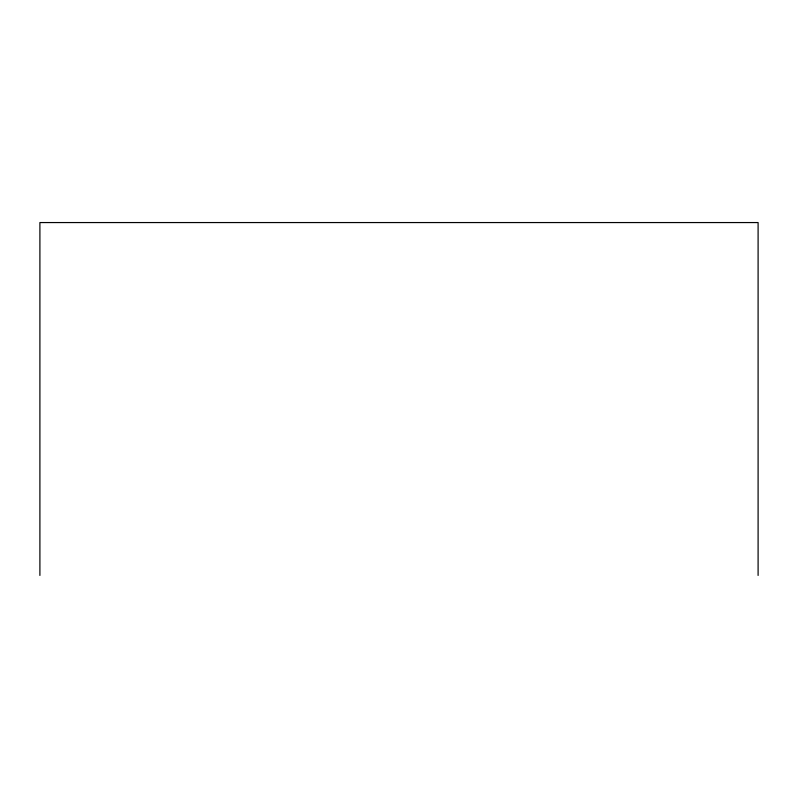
<?xml version="1.0" encoding="UTF-8"?>
<svg xmlns="http://www.w3.org/2000/svg" width="798" height="798" viewBox="0 0 798 798"><rect width="100%" height="100%" fill="white"/><g stroke="black" fill="none" stroke-linecap="round" stroke-linejoin="round"><path stroke-width="1.2" d="M758.1 575.438L758.1 222.562L39.9 222.562L39.9 575.438"/></g></svg>
